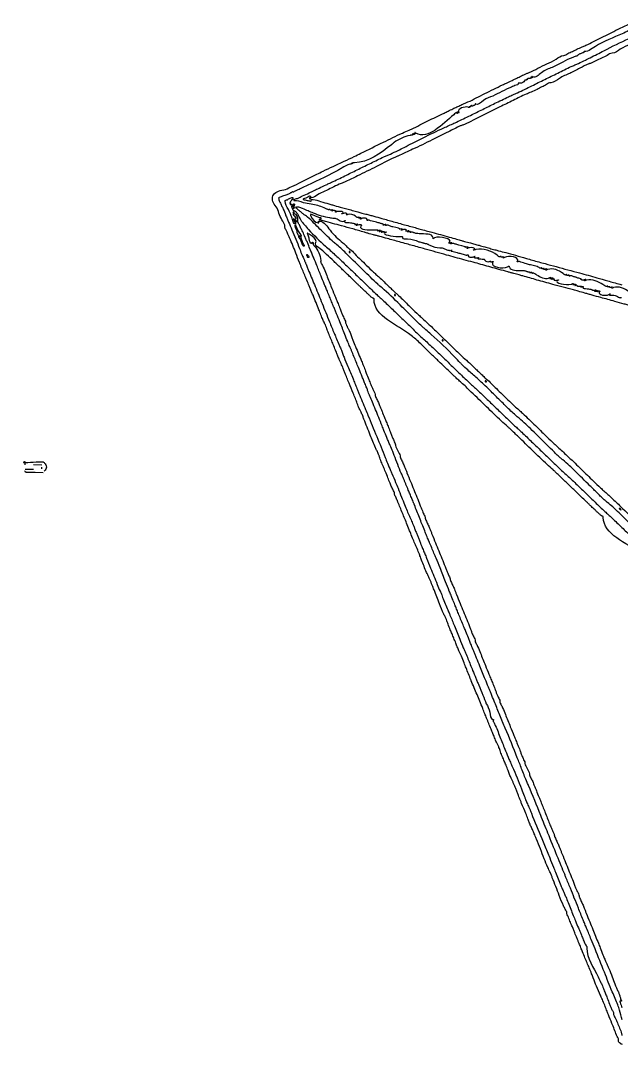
# Model space of a CAD drawing. Header units: metres. Extents: x -8 to 2256, y 259 to 2357.
# Drawn here: x -8 to 1051, y 261 to 2065 of the extents above; entities that cross this region are included whole.
import ezdxf

# ---------------------------------------------------------------- set-up
doc = ezdxf.new("R2010")
doc.units = ezdxf.units.M

msp = doc.modelspace()

# ---------------------------------------------------------------- linework, layer by layer
for p, q in [((475.5, 1735.9), (478.6, 1736)), ((0, 1282.1), (0, 1284.5)), ((29.5, 1281.5), (14.8, 1281.8)), ((0, 1273.9), (14.8, 1274.2)), ((31.8, 1267.9), (17.6, 1268.1)), ((29.5, 1274.5), (29.5, 1278))]:
    msp.add_line(p, q)
for points in [[(1016, 2034.5), (1045, 2049), (1065.4, 2058.8), (1078.4, 2064.5)], [(1090.5, 2059.6), (1089.3, 2059.4), (1069.5, 2049.9), (1046.5, 2038.5)], [(1046.5, 2038.5), (999.3, 2015.2), (988.4, 2010), (986.5, 2010)], [(984.9, 2019.5), (988, 2020.8), (1002, 2027.6), (1016, 2034.5)], [(996, 1999), (1020.1, 2011.2), (1064.7, 2032.9), (1073, 2036.5)], [(1066.2, 2022.6), (1049, 2014), (1034.8, 2007), (1034.6, 2007)], [(919.8, 1988.4), (935.9, 1996.4), (949.2, 2003), (949.4, 2003)], [(949.4, 2003), (949.6, 2003), (956.4, 2006.2), (964.5, 2010)], [(964.5, 2010), (972.6, 2013.9), (981.7, 2018.1), (984.9, 2019.5)], [(974.4, 2003.6), (973.7, 2002.8), (970.7, 2001.4), (967.9, 2000.5)], [(980.1, 2006.4), (977.8, 2005.6), (975.2, 2004.3), (974.4, 2003.6)], [(984.8, 2009), (984.6, 2008.4), (982.5, 2007.3), (980.1, 2006.4)], [(986.5, 2010), (985.8, 2010), (985, 2009.5), (984.8, 2009)], [(1034.6, 2007), (1034.4, 2007), (1026, 2003), (1015.9, 1998.1)], [(886, 1972), (888.5, 1973), (903.7, 1980.4), (919.8, 1988.4)], [(915.9, 1960.7), (938.8, 1971.9), (962.7, 1983.4), (969, 1986.2)], [(967.9, 2000.5), (965.1, 1999.5), (947.5, 1991.2), (928.8, 1981.9)], [(995, 1988.5), (993.6, 1988.1), (977.8, 1980.4), (959.8, 1971.4)], [(969, 1986.2), (975.3, 1989), (987.5, 1994.7), (996, 1999)], [(1015.9, 1998.1), (1005.8, 1993.3), (996.4, 1988.9), (995, 1988.5)], [(866.5, 1963), (874.8, 1966.9), (883.5, 1971), (886, 1972)], [(893.8, 1965.6), (893.1, 1966.1), (893, 1965.8), (893.5, 1965)], [(928.8, 1981.9), (910.2, 1972.6), (894.4, 1965.3), (893.8, 1965.6)], [(959.8, 1971.4), (941.7, 1962.4), (926.8, 1955), (926.5, 1955)], [(810.5, 1935.8), (825.9, 1943.5), (841.4, 1951.1), (845, 1952.8)], [(861.2, 1949), (857, 1947.2), (840.3, 1939.3), (824.2, 1931.4)], [(845, 1952.8), (848.6, 1954.4), (858.2, 1959), (866.5, 1963)], [(859.9, 1933.7), (867.8, 1937.2), (893, 1949.4), (915.9, 1960.7)], [(869, 1953.1), (869, 1952.6), (865.5, 1950.7), (861.2, 1949)], [(870.6, 1954), (869.7, 1954), (869, 1953.6), (869, 1953.1)], [(880.8, 1959.3), (880.3, 1958.1), (872.4, 1954), (870.6, 1954)], [(882.1, 1959.4), (881.6, 1959.8), (881, 1959.7), (880.8, 1959.3)], [(883, 1960), (883, 1959.4), (882.6, 1959.1), (882.1, 1959.4)], [(883.9, 1960.6), (883.4, 1960.9), (883, 1960.6), (883, 1960)], [(885.2, 1961.1), (885, 1960.5), (884.4, 1960.2), (883.9, 1960.6)], [(888, 1962.5), (886.7, 1962.4), (885.4, 1961.7), (885.2, 1961.1)], [(891.5, 1964), (892.1, 1963), (892, 1962.9), (888, 1962.5)], [(892.6, 1964.3), (891.6, 1964.7), (891.1, 1964.6), (891.5, 1964)], [(893.5, 1965), (894.1, 1964), (893.9, 1963.8), (892.6, 1964.3)], [(926.5, 1955), (926.2, 1955), (919.1, 1951.6), (910.7, 1947.4)], [(778, 1920), (780.5, 1921), (795.1, 1928.1), (810.5, 1935.8)], [(824.2, 1931.4), (808, 1923.5), (794.3, 1917.3), (793.7, 1917.7)], [(806.5, 1908), (828, 1918.6), (852, 1930.1), (859.9, 1933.7)], [(887.5, 1936.5), (883.1, 1934.7), (860.4, 1923.8), (837, 1912.2)], [(910.7, 1947.4), (902.4, 1943.2), (891.9, 1938.3), (887.5, 1936.5)], [(742, 1903.2), (745.6, 1904.9), (754.1, 1909), (761, 1912.2)], [(761, 1912.2), (767.9, 1915.5), (775.5, 1919), (778, 1920)], [(782.2, 1911.2), (781, 1911.7), (764, 1903.7), (764.5, 1902.9)], [(837, 1912.2), (789.6, 1888.8), (774.2, 1881.4), (769, 1879.5)], [(784, 1912.5), (783.5, 1912.8), (783, 1912.6), (783, 1912.1)], [(785, 1912.8), (785, 1912.3), (784.5, 1912.2), (784, 1912.5)], [(786.6, 1914.4), (785.7, 1914.1), (785, 1913.4), (785, 1912.8)], [(787.5, 1914), (787.8, 1914.6), (787.5, 1914.7), (786.6, 1914.4)], [(790.4, 1914.6), (788.4, 1913.7), (787.1, 1913.4), (787.5, 1914)], [(793.3, 1917.3), (793.6, 1916.8), (792.3, 1915.6), (790.4, 1914.6)], [(793.7, 1917.7), (793.2, 1918), (793, 1917.9), (793.3, 1917.3)], [(758.7, 1901.1), (755.5, 1898.5), (688.8, 1866), (687.8, 1866.6)], [(710, 1887.5), (724, 1894.5), (738.4, 1901.5), (742, 1903.2)], [(751.5, 1881.5), (760.3, 1885.5), (785, 1897.4), (806.5, 1908)], [(761.1, 1901.4), (760.5, 1901.8), (759.3, 1901.7), (758.7, 1901.1)], [(762.8, 1902.8), (761.2, 1903.2), (760.9, 1903), (761.5, 1902)], [(761.5, 1902), (762, 1901.1), (761.9, 1900.9), (761.1, 1901.4)], [(764.5, 1902.9), (764.8, 1902.5), (764, 1902.4), (762.8, 1902.8)], [(783, 1912.1), (783, 1911.5), (782.7, 1911.1), (782.2, 1911.2)], [(668, 1841), (697.1, 1855.7), (733.5, 1873.3), (751.5, 1881.5)], [(677, 1871.5), (681.1, 1873.3), (696, 1880.5), (710, 1887.5)], [(769, 1879.5), (767.1, 1878.8), (756.7, 1873.8), (746, 1868.5)], [(592, 1830.7), (631.5, 1850.2), (665, 1866.2), (677, 1871.5)], [(680.5, 1862.5), (678.5, 1862.2), (650.5, 1849.5), (648.5, 1848)], [(746, 1868.5), (717.4, 1854.2), (683.1, 1837.6), (670.5, 1831.9)], [(683.3, 1862.9), (682.9, 1862.8), (681.6, 1862.6), (680.5, 1862.5)], [(684.6, 1864.3), (683.6, 1864.7), (683.1, 1864.6), (683.5, 1864)], [(683.5, 1864), (683.8, 1863.4), (683.8, 1862.9), (683.3, 1862.9)], [(685.6, 1864.8), (686.1, 1864), (685.8, 1863.9), (684.6, 1864.3)], [(686.6, 1865.3), (685.5, 1865.8), (685.1, 1865.6), (685.6, 1864.8)], [(687.5, 1866), (688.1, 1865), (687.9, 1864.8), (686.6, 1865.3)], [(687.8, 1866.6), (687.1, 1867.1), (687, 1866.8), (687.5, 1866)], [(648.5, 1848), (645.6, 1845.7), (580.7, 1814), (579, 1814)], [(638, 1826.7), (643.8, 1829.2), (657.3, 1835.6), (668, 1841)], [(552.6, 1812), (562.5, 1816.5), (580.2, 1824.9), (592, 1830.7)], [(588, 1802.8), (609.7, 1813.4), (632.2, 1824.2), (638, 1826.7)], [(670.5, 1831.9), (656.8, 1825.7), (656.1, 1825.4), (619.5, 1807.3)], [(514.1, 1793.6), (525.4, 1799.2), (542.8, 1807.5), (552.6, 1812)], [(573.8, 1811.3), (572.6, 1811.2), (558.6, 1804.7), (553, 1801.5)], [(619.5, 1807.3), (585.7, 1790.6), (565.2, 1780.8), (556.9, 1777.4)], [(575, 1812.2), (575, 1811.7), (574.4, 1811.3), (573.8, 1811.3)], [(576, 1812.5), (575.5, 1812.8), (575, 1812.7), (575, 1812.2)], [(577, 1812.9), (577, 1812.4), (576.5, 1812.2), (576, 1812.5)], [(579, 1814), (577.9, 1814), (577, 1813.5), (577, 1812.9)], [(459, 1767), (470.3, 1772), (486.2, 1779.7), (514.1, 1793.6)], [(553, 1801.5), (548.9, 1799.3), (489.8, 1770.3), (480.5, 1766)], [(537, 1778), (543.3, 1780.9), (566.3, 1792.1), (588, 1802.8)], [(509.5, 1765), (518.3, 1769.3), (530.7, 1775.1), (537, 1778)], [(556.9, 1777.4), (553.8, 1776.1), (540.9, 1769.9), (528.2, 1763.6)], [(444.4, 1733.8), (436.2, 1753.3), (438, 1757.5), (459, 1767)], [(455.3, 1755.4), (449.5, 1753.4), (447, 1752), (447, 1750.9)], [(447, 1750.9), (447, 1750), (449.3, 1744.4), (452.1, 1738.5)], [(467.7, 1760.7), (465.4, 1759.3), (459.8, 1756.9), (455.3, 1755.4)], [(462.3, 1748.8), (467.3, 1751.7), (472, 1752.6), (472, 1750.6)], [(472, 1762.6), (472, 1762.9), (470.1, 1762), (467.7, 1760.7)], [(472, 1750.6), (472, 1749.7), (471.6, 1749), (471.1, 1749)], [(480.5, 1766), (475.8, 1763.9), (472, 1762.3), (472, 1762.6)], [(474, 1747.9), (474, 1748.4), (478.4, 1750.7), (483.8, 1753)], [(483.8, 1753), (489.1, 1755.4), (500.7, 1760.8), (509.5, 1765)], [(496.1, 1752.4), (492.7, 1750.9), (490.1, 1749.6), (490.3, 1749.4)], [(503.4, 1754), (502.6, 1754.8), (500.4, 1754.3), (496.1, 1752.4)], [(502.7, 1750.8), (502.4, 1750), (502.1, 1750.2), (502.1, 1751.2)], [(502.1, 1751.2), (502, 1752.2), (502.5, 1753), (503.2, 1753)], [(504.1, 1752), (503.6, 1752), (502.9, 1751.4), (502.7, 1750.8)], [(503.2, 1753), (504, 1753), (504.1, 1753.3), (503.4, 1754)], [(528.2, 1763.6), (515.4, 1757.2), (504.6, 1752), (504.1, 1752)], [(458, 1700.5), (458, 1701.2), (454.1, 1710.8), (444.4, 1733.8)], [(452.1, 1738.5), (454.9, 1732.5), (457.8, 1726), (458.5, 1724.1)], [(464.4, 1731.6), (458.2, 1746.2), (458.2, 1746.3), (462.3, 1748.8)], [(468.1, 1745.4), (466.9, 1743.5), (466.5, 1742.2), (467.2, 1742.6)], [(467.2, 1742.6), (467.9, 1743.1), (468.1, 1742.8), (467.7, 1741.8)], [(467.7, 1741.8), (467.4, 1740.8), (467.7, 1740.3), (468.8, 1740.4)], [(471.1, 1749), (470.6, 1749), (469.3, 1747.4), (468.1, 1745.4)], [(468.8, 1740.4), (469.7, 1740.4), (470.6, 1739.7), (470.8, 1738.6)], [(470.2, 1737.4), (469.7, 1737.7), (469.8, 1736.3), (470.5, 1734.3)], [(470.8, 1738.6), (471, 1737.6), (470.8, 1737), (470.2, 1737.4)], [(470.5, 1734.3), (471.2, 1732.2), (472.6, 1730.2), (473.6, 1729.7)], [(474, 1738.9), (472.6, 1736.3), (472.2, 1736.5), (472.8, 1739.5)], [(473.3, 1733.6), (471.9, 1733), (471.8, 1733.1), (472.7, 1734.1)], [(472.7, 1734.1), (473.4, 1734.8), (474.2, 1735.1), (474.5, 1734.8)], [(472.8, 1739.5), (473, 1740.9), (473.6, 1741.7), (474.1, 1741.4)], [(474.5, 1734.8), (474.8, 1734.5), (474.3, 1733.9), (473.3, 1733.6)], [(490.5, 1743.6), (474.1, 1746.9), (474, 1746.9), (474, 1747.9)], [(474.1, 1741.4), (474.6, 1741.1), (474.6, 1740), (474, 1738.9)], [(484, 1728.9), (482.1, 1730.6), (479.4, 1732.9), (478, 1734)], [(478.6, 1736), (481.9, 1736), (488.5, 1733.9), (498.7, 1729.6)], [(490.3, 1749.4), (490.5, 1749.2), (493.6, 1748.4), (497.3, 1747.6)], [(531.8, 1732.4), (527, 1734.7), (504.5, 1740.8), (490.5, 1743.6)], [(497.3, 1747.6), (503, 1746.5), (504, 1746.5), (504, 1747.6)], [(504, 1747.6), (504, 1748.4), (504.7, 1749), (505.6, 1749)], [(505.6, 1749), (507.7, 1749), (520.9, 1745.7), (535.5, 1741.5)], [(535.9, 1731.5), (535.4, 1731.2), (533.6, 1731.6), (531.8, 1732.4)], [(535.5, 1741.5), (542.1, 1739.6), (555.1, 1735.9), (564.5, 1733.4)], [(537.5, 1731), (537.2, 1731.6), (536.4, 1731.8), (535.9, 1731.5)], [(564.5, 1733.4), (573.9, 1730.8), (584.4, 1728), (588, 1727)], [(458.5, 1724.1), (459.2, 1722.1), (461.9, 1715.5), (464.5, 1709.5)], [(471.6, 1714.2), (470, 1718.2), (466.8, 1726.1), (464.4, 1731.6)], [(474.1, 1712.1), (476.4, 1705.5), (474.3, 1707.2), (471.6, 1714.2)], [(472.9, 1727), (472.4, 1727), (472.2, 1726.5), (472.5, 1726)], [(474, 1724), (472.5, 1724), (472.8, 1722.8), (474.9, 1719.6)], [(472.5, 1726), (472.8, 1725.5), (473.3, 1725), (473.6, 1725)], [(474, 1726), (474, 1726.5), (473.5, 1727), (472.9, 1727)], [(474.4, 1714.7), (473.3, 1715.1), (473.2, 1714.7), (474.1, 1712.1)], [(473.6, 1729.7), (476, 1728.6), (481.6, 1721.2), (484.6, 1715.3)], [(473.6, 1725), (473.8, 1725), (474, 1725.5), (474, 1726)], [(481, 1710.5), (481, 1712.6), (475, 1724), (474, 1724)], [(474.9, 1719.6), (477, 1716.5), (476.7, 1713.8), (474.4, 1714.7)], [(494, 1721), (490.4, 1723.7), (485.9, 1727.2), (484, 1728.9)], [(484.6, 1715.3), (485.9, 1712.8), (489.4, 1708), (492.3, 1704.7)], [(519.8, 1697.1), (509.2, 1707.6), (497.6, 1718.3), (494, 1721)], [(498.7, 1729.6), (507.8, 1725.7), (536.7, 1717.3), (544, 1716.4)], [(520, 1716.8), (515, 1718.7), (502.9, 1721.9), (503.2, 1721.2)], [(503.2, 1721.2), (503.7, 1720.1), (516.6, 1708), (517.3, 1708)], [(542, 1707.1), (523.4, 1712), (518.9, 1713.7), (521, 1715)], [(521, 1715), (522.1, 1715.7), (521.9, 1716.1), (520, 1716.8)], [(540.2, 1730.6), (539.1, 1730.2), (537.9, 1730.4), (537.5, 1731)], [(541.5, 1730), (542, 1730.9), (541.7, 1731), (540.2, 1730.6)], [(541.9, 1729.4), (541.1, 1728.9), (541, 1729.1), (541.5, 1730)], [(546.2, 1729.5), (544.4, 1729.8), (542.5, 1729.8), (541.9, 1729.4)], [(544, 1716.4), (546.5, 1716.1), (549.4, 1715.3), (550.5, 1714.6)], [(547.9, 1727.8), (548.9, 1728.6), (548.5, 1728.9), (546.2, 1729.5)], [(548.7, 1727.5), (547.1, 1727), (546.9, 1727.1), (547.9, 1727.8)], [(558.8, 1724.8), (560.6, 1726), (551.8, 1728.3), (548.7, 1727.5)], [(550.5, 1714.6), (553.3, 1712.8), (561.9, 1710.8), (563.2, 1711.6)], [(560, 1724.4), (558.2, 1724), (557.9, 1724.1), (558.8, 1724.8)], [(566.3, 1722.7), (567.2, 1724.1), (563.2, 1725.1), (560, 1724.4)], [(567.4, 1722.3), (566.3, 1721.9), (565.9, 1722), (566.3, 1722.7)], [(584.6, 1717.9), (582.5, 1719.6), (569.2, 1723), (567.4, 1722.3)], [(587.5, 1717.7), (586.6, 1717.3), (585.2, 1717.4), (584.6, 1717.9)], [(588.7, 1717.3), (589.1, 1718), (588.7, 1718.1), (587.5, 1717.7)], [(588, 1727), (591.6, 1726), (600.4, 1723.6), (607.5, 1721.7)], [(590.2, 1716.8), (588.8, 1716.4), (588.2, 1716.6), (588.7, 1717.3)], [(591.5, 1716), (592.1, 1717), (591.8, 1717.2), (590.2, 1716.8)], [(592.4, 1715.3), (591.1, 1714.8), (590.9, 1715), (591.5, 1716)], [(603, 1712.8), (603, 1714.1), (594.5, 1716.1), (592.4, 1715.3)], [(607.5, 1721.7), (614.6, 1719.8), (628.8, 1715.8), (639, 1713)], [(462.4, 1690.1), (460, 1695.4), (458, 1700.1), (458, 1700.5)], [(464.5, 1709.5), (470.3, 1695.7), (483.8, 1662.6), (485.6, 1658)], [(476.6, 1711.6), (476.1, 1713), (476.2, 1713.1), (477.5, 1712)], [(479.5, 1693.6), (477.5, 1697.9), (476.1, 1702.1), (476.2, 1702.9)], [(476.2, 1702.9), (476.5, 1704.5), (477.3, 1703.1), (481.6, 1693.2)], [(478.1, 1710), (477.6, 1710), (476.9, 1710.7), (476.6, 1711.6)], [(477.5, 1712), (479.2, 1710.6), (479.4, 1710), (478.1, 1710)], [(486.3, 1698.4), (483.4, 1704.4), (481, 1709.9), (481, 1710.5)], [(496.3, 1676.5), (493.8, 1682.5), (489.3, 1692.4), (486.3, 1698.4)], [(492.3, 1704.7), (499.7, 1696.3), (529.5, 1667.1), (546, 1652)], [(517.4, 1709.5), (517, 1710.3), (517.1, 1711), (517.5, 1711)], [(517.3, 1708), (517.7, 1708), (517.7, 1708.7), (517.4, 1709.5)], [(517.5, 1711), (519.4, 1711), (537.6, 1694.9), (560.2, 1673.1)], [(543.8, 1674.3), (541.3, 1676.4), (530.5, 1686.6), (519.8, 1697.1)], [(598, 1691.5), (577.4, 1697.4), (557.8, 1702.8), (542, 1707.1)], [(563.7, 1711.3), (563, 1710.2), (568.5, 1708.6), (577.3, 1707.5)], [(563.2, 1711.6), (563.8, 1712), (564, 1711.9), (563.7, 1711.3)], [(577.3, 1707.5), (580, 1707.1), (581.8, 1706.5), (581.4, 1705.9)], [(581.4, 1705.9), (581.1, 1705.3), (581.9, 1705.2), (583.7, 1705.5)], [(585, 1705), (583.8, 1704.1), (584, 1703.9), (586, 1704.4)], [(583.7, 1705.5), (585.9, 1706), (586.2, 1705.9), (585, 1705)], [(586, 1704.4), (588.9, 1705), (593.2, 1704.1), (592.5, 1703)], [(592.5, 1703), (591.9, 1702.1), (615.7, 1695.6), (619.3, 1695.8)], [(603.9, 1712.5), (603.4, 1712.1), (603, 1712.3), (603, 1712.8)], [(614.2, 1710.5), (609.1, 1711.9), (604.5, 1712.8), (603.9, 1712.5)], [(627.7, 1706.9), (625.4, 1707.5), (619.3, 1709.1), (614.2, 1710.5)], [(619.3, 1695.8), (620.9, 1695.9), (621.8, 1695.5), (621.5, 1694.9)], [(631.4, 1704.8), (631.7, 1705.4), (630.1, 1706.3), (627.7, 1706.9)], [(633.6, 1704.6), (632, 1704.2), (631.1, 1704.3), (631.4, 1704.8)], [(635.6, 1704.2), (636.1, 1705), (635.5, 1705.1), (633.6, 1704.6)], [(636.4, 1703.6), (635.4, 1703.2), (635.2, 1703.4), (635.6, 1704.2)], [(648.2, 1700.9), (642.5, 1702.7), (637.2, 1703.9), (636.4, 1703.6)], [(639, 1713), (649.2, 1710.1), (661.5, 1706.7), (666.5, 1705.3)], [(663, 1697.1), (659.3, 1697.4), (659.4, 1697.4), (648.2, 1700.9)], [(664.7, 1695.5), (663, 1695), (662.8, 1695.1), (664, 1695.9)], [(664, 1695.9), (665.2, 1696.8), (665, 1697), (663, 1697.1)], [(671.5, 1694), (672.2, 1695.1), (667.2, 1696.2), (664.7, 1695.5)], [(666.5, 1705.3), (671.5, 1704), (682.9, 1700.9), (692, 1698.3)], [(692, 1698.3), (701.1, 1695.8), (712.3, 1692.7), (717, 1691.5)], [(483.5, 1638.5), (477.3, 1654.7), (466.3, 1681.5), (462.4, 1690.1)], [(481.6, 1693.2), (485.5, 1684.1), (483.7, 1684.4), (479.5, 1693.6)], [(487.8, 1672.8), (484.6, 1679.9), (482.9, 1685), (483.8, 1685)], [(483.8, 1685), (484.6, 1685), (486.3, 1681.4), (488.1, 1676)], [(498.9, 1689), (497.2, 1689.9), (497.2, 1689.8), (498.2, 1686.8)], [(498.2, 1686.8), (500.4, 1679.8), (504.4, 1672), (505.7, 1672)], [(512.4, 1673.2), (512.8, 1675), (502.5, 1687.1), (498.9, 1689)], [(619.5, 1685.5), (614, 1687), (604.3, 1689.7), (598, 1691.5)], [(649, 1677.5), (638.3, 1680.4), (625, 1684.1), (619.5, 1685.5)], [(621.5, 1694.9), (621.1, 1694.3), (621.9, 1694.2), (623.7, 1694.5)], [(625, 1694), (623.8, 1693.1), (624.1, 1693), (626.3, 1693.5)], [(623.7, 1694.5), (625.9, 1695), (626.2, 1694.9), (625, 1694)], [(626.3, 1693.5), (628.4, 1693.9), (629, 1693.8), (628.4, 1692.9)], [(628.4, 1692.9), (627.9, 1692), (628.5, 1691.9), (630.4, 1692.4)], [(636.1, 1691.4), (634.3, 1690.6), (657.1, 1683.9), (661.8, 1683.9)], [(630.4, 1692.4), (632.3, 1692.9), (633, 1692.7), (632.5, 1692)], [(632.5, 1692), (632.1, 1691.3), (632.8, 1691.1), (634.7, 1691.5)], [(634.7, 1691.5), (636.2, 1691.8), (636.9, 1691.7), (636.1, 1691.4)], [(661.8, 1683.9), (663.5, 1683.8), (665, 1683.5), (665, 1683.1)], [(665, 1683.1), (665, 1682.4), (674.3, 1679.8), (693, 1675)], [(673.8, 1693.7), (672.3, 1693.5), (671.3, 1693.6), (671.5, 1694)], [(676.2, 1692.4), (674, 1692), (673.8, 1692.1), (675, 1693)], [(675, 1693), (676.2, 1693.9), (676, 1694.1), (673.8, 1693.7)], [(679, 1692.1), (679, 1692.6), (677.8, 1692.8), (676.2, 1692.4)], [(680.3, 1691.6), (679.6, 1691.3), (679, 1691.5), (679, 1692.1)], [(684.6, 1690.9), (683, 1691.6), (681.1, 1691.9), (680.3, 1691.6)], [(689.7, 1689.4), (688.5, 1689.6), (686.2, 1690.3), (684.6, 1690.9)], [(719, 1680.8), (719, 1681.6), (694.8, 1688.8), (689.7, 1689.4)], [(717, 1691.5), (747.7, 1683.1), (760.6, 1679.5), (769, 1677)], [(720, 1680.5), (719.5, 1680.2), (719, 1680.3), (719, 1680.8)], [(746.8, 1672.8), (748.3, 1673.8), (721.6, 1681.5), (720, 1680.5)], [(491.2, 1667), (490.8, 1667), (489.2, 1669.6), (487.8, 1672.8)], [(488.1, 1676), (488.8, 1674.1), (489.6, 1672), (490, 1671.5)], [(490, 1671.5), (491.2, 1669.7), (492, 1667), (491.2, 1667)], [(506, 1653), (503.2, 1659.9), (498.8, 1670.5), (496.3, 1676.5)], [(505.7, 1672), (506.5, 1672), (506.8, 1672.5), (506.4, 1673.2)], [(506.4, 1673.2), (506, 1673.9), (506.1, 1674), (506.8, 1673.6)], [(506.8, 1673.6), (507.5, 1673.2), (508, 1672.1), (508, 1671.1)], [(508, 1671.1), (508, 1670.2), (508.4, 1669), (508.9, 1668.5)], [(508.9, 1668.5), (510.2, 1667.1), (521, 1641.9), (521, 1640.3)], [(528.7, 1654.9), (519.9, 1662.4), (511.9, 1671.4), (512.4, 1673.2)], [(596.5, 1624), (567.8, 1652.3), (549.6, 1669.6), (543.8, 1674.3)], [(560.2, 1673.1), (566.1, 1667.3), (571.4, 1662.4), (571.9, 1662.1)], [(571.9, 1662.1), (572.4, 1661.8), (581.1, 1653.4), (591.2, 1643.5)], [(677.5, 1669.6), (672.5, 1671), (659.7, 1674.5), (649, 1677.5)], [(705, 1662), (694.8, 1664.9), (682.5, 1668.3), (677.5, 1669.6)], [(693, 1675), (695.5, 1674.4), (699.1, 1673.5), (701, 1672.9)], [(701, 1672.9), (702.9, 1672.4), (705.4, 1671.8), (706.5, 1671.6)], [(790, 1638.7), (773.3, 1643), (743, 1651.4), (705, 1662)], [(706.5, 1671.6), (707.6, 1671.5), (709.4, 1670.8), (710.5, 1670.3)], [(710.5, 1670.3), (713.3, 1668.8), (731, 1664), (733.8, 1664)], [(733.8, 1664), (735.1, 1664), (738.2, 1663), (740.8, 1661.9)], [(740.8, 1661.9), (743.4, 1660.7), (747.2, 1659.7), (749.3, 1659.6)], [(749, 1672.5), (746.8, 1672.1), (746, 1672.2), (746.8, 1672.8)], [(751, 1672), (752.2, 1672.9), (751.7, 1673), (749, 1672.5)], [(749.3, 1659.6), (751.4, 1659.6), (752.5, 1659.3), (751.8, 1659.1)], [(751.7, 1671.5), (749.9, 1671), (749.8, 1671.1), (751, 1672)], [(764.2, 1668.9), (758.2, 1670.8), (753, 1671.9), (751.7, 1671.5)], [(779, 1665.1), (775.3, 1665.4), (775.4, 1665.4), (764.2, 1668.9)], [(769, 1677), (774.2, 1675.5), (784.8, 1672.6), (792.5, 1670.5)], [(780.4, 1663.4), (778.9, 1662.9), (778.8, 1663), (780, 1663.9)], [(780, 1663.9), (781.2, 1664.8), (781.1, 1665), (779, 1665.1)], [(790.8, 1660.7), (792.4, 1661.9), (783.2, 1664.3), (780.4, 1663.4)], [(791.7, 1660.3), (790.3, 1660), (789.9, 1660.1), (790.8, 1660.7)], [(834.5, 1649), (832, 1651.1), (794.7, 1661), (791.7, 1660.3)], [(792.5, 1670.5), (800.2, 1668.5), (810.1, 1665.8), (814.5, 1664.5)], [(814.5, 1664.5), (818.9, 1663.2), (827.9, 1660.7), (834.5, 1659)], [(485.6, 1658), (486.3, 1656.1), (488.3, 1651.3), (490, 1647.5)], [(490, 1647.5), (491.7, 1643.7), (493.7, 1638.9), (494.4, 1637)], [(497.6, 1648.6), (496.7, 1650.9), (496.9, 1652.2), (497.9, 1651.6)], [(499, 1647), (498.6, 1647), (497.9, 1647.7), (497.6, 1648.6)], [(497.9, 1651.6), (499.1, 1650.8), (500, 1647), (499, 1647)], [(518, 1623.5), (514.3, 1632.8), (508.9, 1646.1), (506, 1653)], [(558, 1627.1), (544.5, 1640.1), (531.3, 1652.6), (528.7, 1654.9)], [(546, 1652), (553.4, 1645.2), (571.9, 1627.7), (587, 1613.1)], [(572, 1657.5), (571.5, 1657.8), (571, 1657.6), (571, 1657.1)], [(571, 1657.1), (571, 1656.5), (571.5, 1656), (572, 1656)], [(573, 1656.4), (573, 1656.7), (572.5, 1657.2), (572, 1657.5)], [(572, 1656), (572.5, 1656), (573, 1656.2), (573, 1656.4)], [(591.2, 1643.5), (601.3, 1633.6), (614.2, 1621.2), (619.9, 1616)], [(751.8, 1659.1), (751.1, 1658.9), (756.8, 1657), (764.3, 1654.9)], [(764.3, 1654.9), (771.9, 1652.8), (778.8, 1651.4), (779.6, 1651.7)], [(779.6, 1651.7), (780.4, 1652), (781, 1651.7), (781, 1651.1)], [(781, 1651.1), (781, 1649.7), (788.6, 1647.8), (791.3, 1648.5)], [(792.1, 1648.2), (791.1, 1647.4), (791.5, 1647.1), (793.8, 1646.5)], [(791.3, 1648.5), (792.9, 1649), (793.1, 1648.9), (792.1, 1648.2)], [(793.8, 1646.5), (795.6, 1646.2), (797.5, 1646.2), (798.1, 1646.6)], [(798.1, 1646.6), (798.9, 1647), (799, 1646.9), (798.6, 1646.2)], [(798.6, 1646.2), (798.2, 1645.5), (798.6, 1644.9), (799.7, 1644.9)], [(799.7, 1644.9), (807.4, 1644.3), (809.4, 1644), (809.9, 1643.2)], [(809.9, 1643.2), (810.8, 1641.8), (817.9, 1639.8), (819.6, 1640.4)], [(834.5, 1659), (847.4, 1655.6), (864.2, 1651), (883.5, 1645.4)], [(837.4, 1648.6), (836.5, 1648.2), (835.2, 1648.4), (834.5, 1649)], [(839, 1648.2), (839, 1648.8), (838.3, 1648.9), (837.4, 1648.6)], [(841, 1647.7), (839.9, 1647.4), (839, 1647.6), (839, 1648.2)], [(843, 1647.1), (843, 1647.7), (842.2, 1648), (841, 1647.7)], [(843.9, 1646.4), (843.4, 1646.1), (843, 1646.4), (843, 1647.1)], [(867.4, 1639.8), (868, 1640.8), (845.2, 1647.2), (843.9, 1646.4)], [(883.5, 1645.4), (894.1, 1642.4), (916.6, 1636.2), (936, 1630.9)], [(492.8, 1616), (489, 1625.1), (484.8, 1635.2), (483.5, 1638.5)], [(494.4, 1637), (495.2, 1635.1), (497.8, 1628.5), (500.3, 1622.5)], [(530, 1594), (527.2, 1600.9), (521.7, 1614.2), (518, 1623.5)], [(521, 1640.3), (521, 1639.5), (522.3, 1636.3), (524, 1633.1)], [(524, 1633.1), (525.6, 1629.9), (530.5, 1618.3), (534.9, 1607.4)], [(590, 1596.4), (585.9, 1600.3), (571.5, 1614.1), (558, 1627.1)], [(625.5, 1596.5), (621.6, 1599.8), (608.6, 1612.2), (596.5, 1624)], [(821, 1630), (807, 1634), (793, 1637.9), (790, 1638.7)], [(819.6, 1640.4), (820.5, 1640.7), (820.8, 1640.6), (820.5, 1639.9)], [(820.5, 1639.9), (820.1, 1639.3), (820.8, 1639.2), (822.6, 1639.6)], [(824.7, 1639.3), (824, 1638.2), (850.5, 1630.6), (852, 1631.5)], [(856, 1620.3), (850.8, 1621.7), (835, 1626.1), (821, 1630)], [(822.6, 1639.6), (824.2, 1640), (825.1, 1639.9), (824.7, 1639.3)], [(852, 1631.5), (852.4, 1631.8), (853, 1631.6), (853.2, 1631.2)], [(853.2, 1631.2), (853.6, 1630), (874.8, 1624), (878.3, 1624)], [(868.4, 1639.6), (867.6, 1639.3), (867.1, 1639.4), (867.4, 1639.8)], [(878.7, 1637.5), (873.9, 1639), (869.3, 1639.9), (868.4, 1639.6)], [(878.3, 1624), (879.7, 1624), (882.1, 1623.5), (883.7, 1622.8)], [(895.4, 1632.8), (891, 1633.9), (883.5, 1636), (878.7, 1637.5)], [(905.8, 1629.4), (904.5, 1630.2), (899.9, 1631.8), (895.4, 1632.8)], [(909.6, 1628.4), (908.8, 1628.1), (907.1, 1628.5), (905.8, 1629.4)], [(911, 1627.9), (911, 1628.4), (910.4, 1628.7), (909.6, 1628.4)], [(913, 1627.3), (911.9, 1627), (911, 1627.3), (911, 1627.9)], [(914.4, 1626.8), (914.8, 1627.4), (914.2, 1627.6), (913, 1627.3)], [(916.4, 1626.4), (914.6, 1625.9), (913.9, 1626.1), (914.4, 1626.8)], [(918.4, 1625.9), (919, 1626.8), (918.4, 1626.9), (916.4, 1626.4)], [(919.3, 1625.3), (918.2, 1624.9), (917.9, 1625), (918.4, 1625.9)], [(950.4, 1617.1), (948.3, 1618.8), (921.2, 1626), (919.3, 1625.3)], [(936, 1630.9), (977.4, 1619.8), (1007.7, 1611.4), (1027, 1605.9)], [(502, 1594), (500.8, 1597), (496.6, 1606.9), (492.8, 1616)], [(500.3, 1622.5), (511.3, 1595.9), (523.6, 1565.9), (536.5, 1534)], [(534.9, 1607.4), (539.2, 1596.4), (545.4, 1581.2), (548.5, 1573.5)], [(587, 1613.1), (602.2, 1598.5), (619.7, 1581.8), (626, 1576)], [(619.9, 1616), (625.7, 1610.8), (634.9, 1602.1), (640.4, 1596.8)], [(877, 1614.5), (870.7, 1616.3), (861.2, 1618.9), (856, 1620.3)], [(966.5, 1589.8), (929.9, 1599.7), (902.1, 1607.4), (877, 1614.5)], [(883.7, 1622.8), (885.2, 1622.2), (887.1, 1621.8), (887.8, 1621.9)], [(887.8, 1621.9), (888.4, 1622), (889, 1621.7), (889, 1621.1)], [(889, 1621.1), (889, 1620.6), (889.9, 1620.4), (891, 1620.7)], [(891, 1620.7), (892.1, 1621), (893, 1620.7), (893, 1620.1)], [(893, 1620.1), (893, 1619.6), (893.6, 1619.3), (894.4, 1619.6)], [(894.4, 1619.6), (895.2, 1619.9), (896.9, 1619.5), (898.2, 1618.7)], [(898.2, 1618.7), (901.6, 1616.5), (922.6, 1610.9), (924.6, 1611.7)], [(924.6, 1611.7), (925.8, 1612.1), (926.1, 1612), (925.6, 1611.1)], [(925.6, 1611.1), (925, 1610.2), (925.6, 1610.1), (927.7, 1610.5)], [(929, 1610), (927.8, 1609.1), (928, 1608.9), (930.2, 1609.3)], [(927.7, 1610.5), (929.9, 1611), (930.2, 1610.9), (929, 1610)], [(930.2, 1609.3), (931.7, 1609.5), (932.7, 1609.4), (932.5, 1609)], [(932.5, 1609), (932, 1608.2), (937.3, 1606.9), (939.2, 1607.4)], [(939.6, 1607.2), (938, 1606.4), (962.3, 1599.9), (964.3, 1600.6)], [(939.2, 1607.4), (939.9, 1607.5), (940.1, 1607.5), (939.6, 1607.2)], [(953.4, 1616.6), (952.5, 1616.2), (951.1, 1616.5), (950.4, 1617.1)], [(955, 1616.2), (955, 1616.8), (954.3, 1616.9), (953.4, 1616.6)], [(957, 1615.7), (955.9, 1615.4), (955, 1615.6), (955, 1616.2)], [(959, 1615.1), (959, 1615.7), (958.1, 1616), (957, 1615.7)], [(960.2, 1614.5), (959.6, 1614.3), (959, 1614.6), (959, 1615.1)], [(971, 1612.1), (965.8, 1613.7), (960.9, 1614.8), (960.2, 1614.5)], [(979.5, 1609), (980, 1609.1), (976.2, 1610.4), (971, 1612.1)], [(980.8, 1607.9), (979.5, 1608.5), (979, 1608.9), (979.5, 1609)], [(985.8, 1607.6), (984.4, 1607.3), (982.1, 1607.4), (980.8, 1607.9)], [(987.6, 1606.5), (985.9, 1606), (985.8, 1606.1), (987, 1607)], [(987, 1607), (988.2, 1607.9), (988, 1608), (985.8, 1607.6)], [(1021.8, 1597.3), (1018.3, 1599.6), (990, 1607.1), (987.6, 1606.5)], [(1027, 1605.9), (1037.2, 1603), (1048.4, 1599.9), (1052, 1598.9)], [(507.6, 1580.5), (505.7, 1584.9), (503.2, 1591), (502, 1594)], [(538.5, 1573.5), (536.7, 1577.9), (532.9, 1587.1), (530, 1594)], [(604.5, 1582.7), (600.6, 1586.3), (594.1, 1592.5), (590, 1596.4)], [(686, 1538.9), (664.8, 1559.8), (632.9, 1590.2), (625.5, 1596.5)], [(640.4, 1596.8), (646, 1591.5), (651.6, 1586.2), (653, 1585)], [(964.3, 1600.6), (965.4, 1601), (966, 1600.8), (965.7, 1600.3)], [(965.7, 1600.3), (965.3, 1599.7), (966.1, 1599.5), (967.7, 1599.8)], [(993, 1582.5), (986.7, 1584.3), (974.8, 1587.6), (966.5, 1589.8)], [(967.7, 1599.8), (969.7, 1600.2), (970.1, 1600), (969.5, 1599)], [(969.5, 1599), (968.9, 1598), (969.1, 1597.8), (970.3, 1598.3)], [(970.3, 1598.3), (971.2, 1598.6), (972, 1598.4), (972.3, 1597.7)], [(972.3, 1597.7), (972.5, 1597.1), (974.5, 1596.5), (976.8, 1596.5)], [(976.8, 1596.5), (979.3, 1596.5), (980.4, 1596.2), (979.7, 1595.7)], [(979.7, 1595.7), (979, 1595.2), (979.7, 1595.1), (981.3, 1595.5)], [(981.3, 1595.5), (982.9, 1595.8), (983.9, 1595.7), (983.6, 1595.2)], [(983.6, 1595.2), (983.2, 1594.5), (990.6, 1592), (995, 1591.5)], [(995, 1591.5), (995.8, 1591.4), (997.8, 1590.8), (999.4, 1590.1)], [(999.4, 1590.1), (1001, 1589.5), (1003.2, 1589.2), (1004.4, 1589.5)], [(1005, 1589.1), (1003.7, 1588.2), (1003.7, 1588), (1005.2, 1588)], [(1004.4, 1589.5), (1006.1, 1590), (1006.2, 1589.9), (1005, 1589.1)], [(1005.2, 1588), (1006.1, 1588), (1007.7, 1587.7), (1008.7, 1587.4)], [(1009, 1588), (1007.7, 1589), (1007.8, 1589.1), (1009.3, 1588.6)], [(1008.7, 1587.4), (1010.2, 1586.9), (1010.3, 1587), (1009, 1588)], [(1009.3, 1588.6), (1010.3, 1588.3), (1011.6, 1588), (1012.1, 1588)], [(1012.1, 1588), (1012.7, 1588), (1012.9, 1587.6), (1012.6, 1587.1)], [(1025.6, 1596.4), (1024.8, 1596.1), (1023.1, 1596.5), (1021.8, 1597.3)], [(1027, 1595.9), (1027, 1596.4), (1026.4, 1596.7), (1025.6, 1596.4)], [(1029, 1595.3), (1027.9, 1595), (1027, 1595.3), (1027, 1595.9)], [(1030.4, 1594.8), (1030.8, 1595.4), (1030.2, 1595.6), (1029, 1595.3)], [(1032.4, 1594.4), (1030.6, 1593.9), (1029.9, 1594.1), (1030.4, 1594.8)], [(1034.4, 1593.9), (1035, 1594.8), (1034.4, 1594.9), (1032.4, 1594.4)], [(1035.3, 1593.3), (1034.2, 1592.9), (1033.9, 1593), (1034.4, 1593.9)], [(1066.4, 1585.1), (1064.3, 1586.8), (1037.2, 1594), (1035.3, 1593.3)], [(521.5, 1545.9), (517.9, 1555.1), (512.9, 1567.6), (507.6, 1580.5)], [(546.5, 1554), (543.9, 1560.3), (540.3, 1569.1), (538.5, 1573.5)], [(548.5, 1573.5), (551.7, 1565.8), (555.3, 1556.7), (556.6, 1553.3)], [(613.2, 1575.4), (612.3, 1575.7), (608.4, 1579), (604.5, 1582.7)], [(615, 1574), (615, 1574.5), (614.2, 1575.1), (613.2, 1575.4)], [(688.5, 1503), (680.6, 1509.7), (615, 1573.1), (615, 1574)], [(626, 1576), (632.3, 1570.2), (649.6, 1553.8), (664.3, 1539.5)], [(652, 1581.5), (651.5, 1581.8), (651, 1581.6), (651, 1581.1)], [(651, 1581.1), (651, 1580.5), (651.5, 1580), (652, 1580)], [(653, 1580.4), (653, 1580.7), (652.5, 1581.2), (652, 1581.5)], [(652, 1580), (652.5, 1580), (653, 1580.2), (653, 1580.4)], [(653, 1585), (654.4, 1583.8), (662.9, 1575.6), (672, 1566.7)], [(1027, 1573.1), (1014.6, 1576.5), (999.3, 1580.7), (993, 1582.5)], [(1012.6, 1587.1), (1011.9, 1586), (1028.6, 1581.6), (1030.1, 1582.6)], [(1063, 1563.1), (1055.6, 1565.1), (1039.4, 1569.6), (1027, 1573.1)], [(1030.6, 1582.2), (1029.9, 1581), (1030.2, 1580.9), (1036, 1580.5)], [(1030.1, 1582.6), (1030.9, 1583), (1031, 1582.9), (1030.6, 1582.2)], [(1036, 1580.5), (1037.9, 1580.4), (1041.7, 1579.3), (1044.3, 1578.1)], [(1044.3, 1578.1), (1047.2, 1576.8), (1049.9, 1576.2), (1051.2, 1576.6)], [(559.2, 1522.5), (554.8, 1533.5), (549.1, 1547.7), (546.5, 1554)], [(556.6, 1553.3), (557.9, 1549.9), (560.3, 1544.1), (562, 1540.4)], [(672, 1566.7), (681.1, 1557.8), (693.4, 1546), (699.4, 1540.5)], [(527.8, 1531.4), (526.2, 1534.6), (523.3, 1541.2), (521.5, 1545.9)], [(536.5, 1534), (544.8, 1513.6), (547.8, 1506.4), (552.4, 1495.7)], [(562, 1540.4), (563.6, 1536.7), (565, 1533.2), (565, 1532.5)], [(664.3, 1539.5), (679.1, 1525.2), (697.7, 1507.5), (705.8, 1500.1)], [(706.5, 1519.6), (702.2, 1523.4), (692.9, 1532.1), (686, 1538.9)], [(699.4, 1540.5), (714.1, 1527), (729.4, 1512.5), (748, 1494.4)], [(531.8, 1522), (531.2, 1523.9), (529.4, 1528.2), (527.8, 1531.4)], [(539.5, 1502.5), (535.8, 1511.3), (532.4, 1520.1), (531.8, 1522)], [(570.5, 1494.5), (568.6, 1498.9), (563.6, 1511.5), (559.2, 1522.5)], [(565, 1532.5), (565, 1531.8), (566.8, 1527.4), (569, 1522.8)], [(569, 1522.8), (571.2, 1518.3), (574.1, 1511.6), (575.4, 1508)], [(767, 1461.6), (757.4, 1471.7), (715.8, 1511.6), (706.5, 1519.6)], [(548.6, 1480), (547.2, 1483.6), (543.1, 1493.7), (539.5, 1502.5)], [(575.4, 1508), (577.9, 1501.3), (582.4, 1490.1), (593, 1464.5)], [(706.5, 1486.1), (699.4, 1493.1), (691.2, 1500.7), (688.5, 1503)], [(705.8, 1500.1), (713.9, 1492.7), (732.6, 1474.9), (747.5, 1460.6)], [(736, 1501.5), (735.5, 1501.8), (735, 1501.6), (735, 1501.1)], [(735, 1501.1), (735, 1500.5), (735.5, 1500), (736, 1500)], [(737, 1500.4), (737, 1500.7), (736.5, 1501.2), (736, 1501.5)], [(736, 1500), (736.5, 1500), (737, 1500.2), (737, 1500.4)], [(554.9, 1465), (552.8, 1469.7), (549.9, 1476.4), (548.6, 1480)], [(552.4, 1495.7), (555, 1489.7), (558.2, 1482), (559.5, 1478.7)], [(575.5, 1482.5), (574.6, 1484.7), (572.3, 1490.1), (570.5, 1494.5)], [(584.5, 1460.5), (580.5, 1470.4), (576.4, 1480.3), (575.5, 1482.5)], [(755, 1439.4), (731.7, 1461.7), (718.3, 1474.6), (706.5, 1486.1)], [(748, 1494.4), (766.7, 1476.1), (769.3, 1473.7), (780.6, 1463.5)], [(563, 1445.5), (560.7, 1451.5), (557, 1460.3), (554.9, 1465)], [(559.5, 1478.7), (562.2, 1471.6), (569, 1455.2), (578, 1433.5)], [(593, 1464.5), (596.4, 1456.2), (600.2, 1446.8), (601.4, 1443.5)], [(788.5, 1441.6), (780.2, 1448.9), (770.6, 1457.9), (767, 1461.6)], [(780.6, 1463.5), (785.4, 1459.1), (794.5, 1450.6), (800.7, 1444.6)], [(571.1, 1425.5), (569, 1430.5), (565.4, 1439.5), (563, 1445.5)], [(597, 1430), (594.2, 1436.9), (588.6, 1450.6), (584.5, 1460.5)], [(601.4, 1443.5), (605.7, 1432.1), (609.3, 1423.5), (613.1, 1415)], [(747.5, 1460.6), (762.4, 1446.2), (780.1, 1429.3), (787, 1423)], [(800.7, 1444.6), (806.9, 1438.6), (812.4, 1433.4), (812.9, 1433)], [(585.5, 1390), (582.2, 1398.4), (578.3, 1408.1), (571.1, 1425.5)], [(578, 1433.5), (581.4, 1425.2), (585, 1416.5), (586, 1414)], [(603.7, 1413), (602.8, 1415.5), (599.8, 1423.1), (597, 1430)], [(768.5, 1427), (765.8, 1429.4), (759.7, 1434.9), (755, 1439.4)], [(786.5, 1410.1), (779.4, 1417.1), (771.2, 1424.7), (768.5, 1427)], [(831, 1401.4), (815.9, 1416.3), (796.7, 1434.4), (788.5, 1441.6)], [(812, 1429.5), (811.5, 1429.8), (811, 1429.6), (811, 1429.1)], [(811, 1429.1), (811, 1428.5), (811.5, 1428), (812, 1428)], [(813, 1428.4), (813, 1428.7), (812.5, 1429.2), (812, 1429.5)], [(812, 1428), (812.5, 1428), (813, 1428.2), (813, 1428.4)], [(812.9, 1433), (813.4, 1432.7), (821.5, 1425), (830.8, 1416)], [(586, 1414), (588.5, 1407.7), (600.1, 1379.3), (604.3, 1369)], [(607.6, 1403), (606.3, 1406), (604.5, 1410.5), (603.7, 1413)], [(613.1, 1415), (615.3, 1410.3), (617, 1405.7), (617, 1404.7)], [(850.5, 1349.1), (839.5, 1359), (813.3, 1384), (786.5, 1410.1)], [(787, 1423), (793.8, 1416.7), (812.5, 1398.9), (828.5, 1383.5)], [(830.8, 1416), (850.6, 1396.6), (862.4, 1385.4), (870.2, 1378.5)], [(591, 1377), (589.8, 1379.4), (587.3, 1385.3), (585.5, 1390)], [(629.2, 1350.5), (623.3, 1365.4), (612.1, 1392.4), (607.6, 1403)], [(617, 1404.7), (617, 1403.7), (618.4, 1400.2), (620.1, 1396.9)], [(620.1, 1396.9), (621.8, 1393.5), (624.9, 1386.4), (627, 1381.1)], [(867.5, 1366.5), (862.5, 1370.8), (846.1, 1386.5), (831, 1401.4)], [(597.2, 1362.5), (595.1, 1368), (592.3, 1374.5), (591, 1377)], [(627, 1381.1), (629.1, 1375.8), (633.4, 1365.2), (636.5, 1357.5)], [(828.5, 1383.5), (844.5, 1368.1), (862.7, 1350.8), (869, 1345)], [(870.2, 1378.5), (876.7, 1372.7), (887.8, 1362.1), (911, 1339.6)], [(620.4, 1306.2), (617.5, 1312), (608.4, 1334.1), (597.2, 1362.5)], [(604.3, 1369), (611.8, 1350.9), (627.5, 1312.7), (634.6, 1295)], [(636.5, 1357.5), (639.7, 1349.8), (643.3, 1340.7), (644.6, 1337.3)], [(917, 1319.6), (890.5, 1345.7), (879.7, 1355.9), (867.5, 1366.5)], [(640.5, 1323), (637.5, 1329.9), (632.5, 1342.2), (629.2, 1350.5)], [(644.6, 1337.3), (645.9, 1333.9), (648.3, 1328.1), (650, 1324.4)], [(869.5, 1331.1), (862.9, 1337.5), (854.4, 1345.6), (850.5, 1349.1)], [(869, 1345), (875.3, 1339.2), (892.8, 1322.5), (908, 1307.9)], [(911, 1339.6), (920.1, 1330.7), (932.7, 1318.8), (939, 1313)], [(650.4, 1298.5), (647.9, 1305.1), (643.4, 1316.1), (640.5, 1323)], [(650, 1324.4), (651.6, 1320.7), (653, 1317.2), (653, 1316.5)], [(930.5, 1273), (920.2, 1282.4), (894.3, 1307.1), (869.5, 1331.1)], [(947.5, 1290.5), (943.1, 1294.3), (929.4, 1307.4), (917, 1319.6)], [(623.8, 1298), (623.2, 1299.9), (621.7, 1303.6), (620.4, 1306.2)], [(653, 1316.5), (653, 1315.8), (654.8, 1311.4), (657, 1306.7)], [(657, 1306.7), (659.2, 1302), (661, 1297.5), (661, 1296.6)], [(908, 1307.9), (923.1, 1293.3), (941.8, 1275.5), (949.5, 1268.5)], [(939, 1313), (954.8, 1298.4), (969.4, 1284.6), (991, 1263.5)], [(0, 1284.5), (0, 1287.4), (-1, 1287.2), (19.5, 1287)], [(19.5, 1287), (31.3, 1286.9), (32.7, 1286.7), (34.2, 1284.9)], [(34.2, 1284.9), (36.8, 1281.8), (36.6, 1274), (33.9, 1270.6)], [(631.5, 1278.5), (627.8, 1287.3), (624.4, 1296.1), (623.8, 1298)], [(634.6, 1295), (638.7, 1284.8), (644, 1272), (646.4, 1266.5)], [(664.6, 1263.5), (662.9, 1267.2), (656.8, 1282.3), (650.4, 1298.5)], [(661, 1296.6), (661, 1295.7), (662.4, 1292.2), (664.1, 1288.9)], [(664.1, 1288.9), (665.8, 1285.5), (668.9, 1278.4), (671, 1273.1)], [(995.5, 1245), (968.8, 1271.2), (959.3, 1280.3), (947.5, 1290.5)], [(1.8, 1268.8), (0.7, 1269), (0, 1270.1), (0, 1271.5)], [(17.6, 1268.1), (9.9, 1268.3), (2.7, 1268.6), (1.8, 1268.8)], [(641.4, 1254), (639.6, 1258.7), (635.1, 1269.7), (631.5, 1278.5)], [(646.4, 1266.5), (653.1, 1250.9), (657.3, 1240.7), (663.5, 1225)], [(669.4, 1252), (667.5, 1256.7), (665.3, 1261.8), (664.6, 1263.5)], [(671, 1273.1), (673.1, 1267.8), (679.4, 1252.2), (685, 1238.5)], [(962, 1243), (948.5, 1256), (934.4, 1269.5), (930.5, 1273)], [(949.5, 1268.5), (957.2, 1261.5), (975.4, 1244.2), (990, 1230.1)], [(991, 1263.5), (1001.2, 1253.6), (1014.2, 1241.2), (1019.9, 1236)], [(647.9, 1239.2), (646.2, 1242.6), (643.3, 1249.3), (641.4, 1254)], [(678.5, 1230), (675.4, 1237.4), (671.3, 1247.3), (669.4, 1252)], [(1026.5, 1215.5), (1022.6, 1218.7), (1008.7, 1232), (995.5, 1245)], [(651, 1231.9), (651, 1232.6), (649.6, 1235.8), (647.9, 1239.2)], [(656.1, 1218.7), (653.3, 1225.3), (651, 1231.3), (651, 1231.9)], [(685.5, 1213), (684.7, 1214.9), (681.6, 1222.6), (678.5, 1230)], [(685, 1238.5), (690.6, 1224.8), (696, 1211.2), (697, 1208.5)], [(994, 1212.4), (989.9, 1216.3), (975.5, 1230.1), (962, 1243)], [(990, 1230.1), (1004.6, 1215.9), (1021.7, 1199.7), (1028, 1194)], [(1019.9, 1236), (1033.8, 1223.4), (1049.5, 1208.5), (1078.5, 1180.4)], [(677, 1167.5), (672.4, 1179.1), (664.1, 1199.3), (656.1, 1218.7)], [(663.5, 1225), (668.8, 1211.7), (673.3, 1200.8), (681.3, 1182.5)], [(695, 1189), (690.5, 1200.3), (686.2, 1211.1), (685.5, 1213)], [(1008.5, 1198.7), (1004.6, 1202.3), (998.1, 1208.5), (994, 1212.4)], [(1075, 1169.5), (1046.9, 1197.2), (1035.8, 1207.6), (1026.5, 1215.5)], [(697, 1208.5), (698, 1205.8), (700.2, 1200.5), (701.9, 1196.8)], [(701.9, 1196.8), (703.6, 1193.1), (705, 1189.3), (705, 1188.5)], [(1017.2, 1191.4), (1016.3, 1191.7), (1012.4, 1195), (1008.5, 1198.7)], [(1019, 1190), (1019, 1190.5), (1018.2, 1191.1), (1017.2, 1191.4)], [(1028, 1194), (1034.3, 1188.2), (1052, 1171.3), (1067.3, 1156.5)], [(1047.7, 1205), (1047, 1205), (1047.1, 1204.6), (1048, 1204)], [(1049.5, 1204), (1049.2, 1204.5), (1048.3, 1205), (1047.7, 1205)], [(1048, 1204), (1049.9, 1202.8), (1050.3, 1202.8), (1049.5, 1204)], [(681.3, 1182.5), (682.9, 1178.7), (685.1, 1173.5), (686.1, 1171)], [(706, 1161.5), (704.5, 1165.3), (699.5, 1177.7), (695, 1189)], [(705, 1188.5), (705, 1187.6), (706.4, 1184.2), (708.1, 1180.9)], [(708.1, 1180.9), (709.8, 1177.5), (712.9, 1170.4), (715, 1165.1)], [(1092.5, 1119), (1084.6, 1125.7), (1019, 1189.1), (1019, 1190)], [(687, 1143.5), (683, 1152.8), (678.5, 1163.7), (677, 1167.5)], [(686.1, 1171), (687, 1168.5), (689.7, 1161.8), (692, 1156)], [(692, 1156), (694.3, 1150.2), (696.8, 1143.9), (697.5, 1142)], [(720.7, 1126), (712.5, 1145.7), (709.5, 1152.8), (706, 1161.5)], [(715, 1165.1), (717.1, 1159.8), (723.4, 1144.2), (729, 1130.5)], [(696, 1121.5), (695, 1124.2), (690.9, 1134.2), (687, 1143.5)], [(697.5, 1142), (698.3, 1140.1), (701.4, 1132.4), (704.5, 1125)], [(711.5, 1084), (707.7, 1092.4), (698.8, 1113.9), (696, 1121.5)], [(704.5, 1125), (707.6, 1117.6), (714.8, 1099.8), (720.6, 1085.5)], [(736.3, 1088), (731.3, 1100.4), (724.3, 1117.5), (720.7, 1126)], [(729, 1130.5), (734.6, 1116.8), (740.2, 1102.8), (741.5, 1099.5)], [(720.8, 1061.5), (717.6, 1069.8), (713.4, 1079.9), (711.5, 1084)], [(720.6, 1085.5), (726.4, 1071.3), (731.5, 1059.1), (731.9, 1058.5)], [(750.7, 1052), (747.7, 1059.4), (741.2, 1075.6), (736.3, 1088)], [(741.5, 1099.5), (742.8, 1096.2), (745, 1090.9), (746.4, 1087.7)], [(746.4, 1087.7), (747.8, 1084.5), (749, 1081.3), (749, 1080.4)], [(749, 1080.4), (749, 1079.6), (750.4, 1076.2), (752.1, 1072.8)], [(752.1, 1072.8), (753.8, 1069.5), (756.7, 1062.8), (758.5, 1058.1)], [(739.7, 1015.6), (737.9, 1019), (730.5, 1037.1), (720.8, 1061.5)], [(731.9, 1058.5), (732.4, 1058), (733.4, 1055.5), (734.3, 1053)], [(734.3, 1053), (735.9, 1048.3), (744.9, 1026.3), (747.9, 1019.5)], [(759, 1031.5), (757.5, 1035.3), (753.7, 1044.6), (750.7, 1052)], [(758.5, 1058.1), (760.4, 1053.4), (766.7, 1037.8), (772.5, 1023.5)], [(774, 995), (765.6, 1015.3), (762, 1024.1), (759, 1031.5)], [(744.1, 1005), (742.6, 1009.1), (740.6, 1013.9), (739.7, 1015.6)], [(747.9, 1019.5), (748.9, 1017.3), (752.8, 1007.8), (756.6, 998.5)], [(772.5, 1023.5), (778.4, 1009.2), (784, 995.2), (785, 992.5)], [(752.5, 984), (749.4, 991.4), (745.6, 1000.9), (744.1, 1005)], [(756.6, 998.5), (766, 974.8), (772.4, 959.4), (775, 953.5)], [(784, 970.5), (781.3, 977.1), (776.8, 988.1), (774, 995)], [(785, 992.5), (786, 989.8), (788.2, 984.4), (789.9, 980.7)], [(760.5, 964.3), (759.2, 967.7), (755.6, 976.6), (752.5, 984)], [(789.9, 980.7), (791.6, 976.9), (793, 973.2), (793, 972.4)], [(766.8, 949.3), (764.6, 954.2), (761.8, 961), (760.5, 964.3)], [(793.3, 947.5), (790.8, 953.5), (786.6, 963.9), (784, 970.5)], [(793, 972.4), (793, 971.6), (794.3, 968.3), (796, 965.1)], [(796, 965.1), (797.6, 961.9), (802.5, 950.3), (806.9, 939.4)], [(777.3, 924), (773.7, 933.1), (769, 944.5), (766.8, 949.3)], [(775, 953.5), (776.2, 950.8), (780.6, 940.2), (784.7, 930)], [(806.3, 915.5), (801.6, 927), (795.8, 941.5), (793.3, 947.5)], [(806.9, 939.4), (811.2, 928.4), (817.6, 912.8), (821, 904.5)], [(796.6, 877), (786.3, 901.5), (785.7, 903), (777.3, 924)], [(784.7, 930), (788.8, 919.8), (794.4, 906.3), (797, 900)], [(819, 884.5), (816.7, 890), (811, 904), (806.3, 915.5)], [(821, 904.5), (824.4, 896.2), (828, 887.2), (829, 884.5)], [(797, 900), (799.6, 893.7), (806.7, 876.1), (812.9, 861)], [(831.2, 854.5), (826.8, 865.5), (821.3, 879), (819, 884.5)], [(829, 884.5), (830, 881.8), (832.2, 876.4), (833.9, 872.7)], [(808.5, 848), (806.7, 852.7), (801.3, 865.7), (796.6, 877)], [(833.9, 872.7), (835.6, 868.9), (837, 865.2), (837, 864.4)], [(815.3, 831), (813.4, 835.7), (810.3, 843.3), (808.5, 848)], [(812.9, 861), (819, 845.9), (824.5, 833.3), (825, 833.2)], [(841.5, 829), (840.2, 832), (835.6, 843.5), (831.2, 854.5)], [(837, 864.4), (837, 863.6), (838.3, 860.3), (840, 857.1)], [(840, 857.1), (841.6, 853.9), (846.5, 842.3), (850.9, 831.4)], [(824.4, 808.7), (821.3, 816.3), (817.2, 826.3), (815.3, 831)], [(825.4, 831.9), (825.1, 831.3), (825.9, 828.6), (827.3, 825.7)], [(825, 833.2), (825.6, 833), (825.7, 832.4), (825.4, 831.9)], [(850.9, 831.4), (855.2, 820.4), (861.6, 804.8), (865, 796.5)], [(827.3, 825.7), (828.7, 822.8), (833.5, 811.3), (838, 800)], [(875.2, 746.5), (867.5, 765.8), (846.4, 817.8), (841.5, 829)], [(832.1, 790.9), (830.9, 793.1), (827.5, 801.1), (824.4, 808.7)], [(838, 800), (846.7, 778.2), (852.8, 763.4), (856.2, 756)], [(865, 796.5), (868.4, 788.2), (872, 779.2), (873, 776.5)], [(836.5, 780.2), (835.2, 783.9), (833.2, 788.7), (832.1, 790.9)], [(844.5, 760), (841.3, 767.4), (837.7, 776.5), (836.5, 780.2)], [(873, 776.5), (874, 773.8), (876.2, 768.3), (877.9, 764.3)], [(852.6, 740), (851.2, 743.6), (847.6, 752.6), (844.5, 760)], [(877.9, 764.3), (879.6, 760.3), (881, 756.7), (881, 756.2)], [(858.9, 725), (856.8, 729.7), (853.9, 736.4), (852.6, 740)], [(856.2, 756), (858.7, 750.5), (874.9, 710.8), (879.6, 698.6)], [(884.1, 724), (883.5, 725.4), (879.5, 735.5), (875.2, 746.5)], [(881, 756.2), (881, 755.6), (882.8, 751.4), (885, 746.7)], [(885, 746.7), (887.2, 742.1), (889, 737.5), (889, 736.6)], [(867, 705.5), (864.7, 711.6), (861, 720.3), (858.9, 725)], [(921.5, 633), (908.8, 664.3), (887.2, 717), (884.1, 724)], [(889, 736.6), (889, 735.7), (890.4, 732.2), (892.1, 728.9)], [(892.1, 728.9), (893.8, 725.5), (896.9, 718.4), (899, 713.1)], [(875.1, 685.5), (873, 690.4), (869.4, 699.4), (867, 705.5)], [(899, 713.1), (901.1, 707.8), (905.6, 696.8), (909, 688.5)], [(888.6, 652.3), (886.3, 658.4), (882.5, 667.7), (875.1, 685.5)], [(879.6, 698.6), (881.5, 693.8), (884.5, 686.6), (886.3, 682.6)], [(909, 688.5), (912.4, 680.2), (916.2, 670.8), (917.4, 667.5)], [(886.3, 682.6), (888.1, 678.7), (890.1, 674.2), (890.7, 672.5)], [(890.7, 672.5), (892.3, 668.1), (910.5, 623.5), (920, 600.5)], [(917.4, 667.5), (921.3, 657.3), (925.1, 647.8), (928.6, 640)], [(894.1, 639.3), (892.3, 643.1), (889.9, 648.9), (888.6, 652.3)], [(901.2, 622.5), (899, 628), (895.8, 635.6), (894.1, 639.3)], [(951, 560.5), (944.8, 575.4), (937.4, 593.5), (921.5, 633)], [(928.6, 640), (930.4, 635.9), (932.2, 631.2), (932.6, 629.5)], [(923.3, 568.5), (921.2, 572.6), (914.9, 588), (901.2, 622.5)], [(932.6, 629.5), (933, 627.8), (934.6, 623.9), (936.2, 620.6)], [(936.2, 620.6), (937.8, 617.4), (940.9, 610.4), (943, 605.1)], [(920, 600.5), (924.6, 589.5), (931.2, 573.3), (934.7, 564.5)], [(943, 605.1), (945.1, 599.8), (951.2, 584.7), (956.5, 571.5)], [(929.2, 554.5), (927.1, 560), (924.4, 566.3), (923.3, 568.5)], [(934.7, 564.5), (944.3, 540.9), (947.5, 533.1), (950, 527.5)], [(968, 518.5), (961, 536.1), (953.3, 555), (951, 560.5)], [(956.5, 571.5), (961.9, 558.3), (967.3, 544.8), (968.5, 541.5)], [(952, 498.9), (949, 505), (941.5, 523.2), (929.2, 554.5)], [(968.5, 541.5), (969.7, 538.2), (971.8, 533.2), (973.2, 530.5)], [(950, 527.5), (952.8, 521.3), (957.1, 510.6), (966.2, 488)], [(973.2, 530.5), (974.6, 527.8), (976.1, 523.9), (976.5, 522)], [(986.6, 473), (983.4, 480.4), (975.1, 500.9), (968, 518.5)], [(976.5, 522), (976.9, 520.1), (978.6, 515.9), (980.2, 512.6)], [(980.2, 512.6), (981.8, 509.4), (984.9, 502.4), (986.9, 497.1)], [(955, 491.9), (955, 492.5), (953.7, 495.7), (952, 498.9)], [(958.4, 482.6), (956.5, 487.1), (955, 491.2), (955, 491.9)], [(966.2, 488), (970, 478.4), (975.1, 466), (977.5, 460.5)], [(986.9, 497.1), (989, 491.8), (995.1, 476.7), (1000.5, 463.5)], [(966.3, 463.5), (963.9, 469.6), (960.3, 478.1), (958.4, 482.6)], [(1004.5, 429), (997.7, 445.8), (989.7, 465.6), (986.6, 473)], [(974.5, 443.5), (972.5, 448.4), (968.8, 457.4), (966.3, 463.5)], [(977.5, 460.5), (979.9, 455), (983, 447.3), (984.6, 443.5)], [(1000.5, 463.5), (1010.4, 439.2), (1013.6, 431.2), (1018.5, 418.5)], [(981, 427.5), (979.5, 431.3), (976.6, 438.6), (974.5, 443.5)], [(984.6, 443.5), (986.1, 439.7), (988, 435.8), (988.7, 434.9)], [(988.7, 434.9), (989.4, 434.1), (990, 433), (990, 432.5)], [(990.5, 404.5), (986.8, 413.3), (982.5, 423.7), (981, 427.5)], [(990, 432.5), (990, 430.6), (1010.1, 379.8), (1014.9, 369.6)], [(1040, 341.5), (1034.9, 353.6), (1021, 388), (1004.5, 429)], [(1018.5, 418.5), (1020, 414.7), (1023, 407.7), (1025.1, 403)], [(1000, 381.5), (998.5, 385.3), (994.2, 395.7), (990.5, 404.5)], [(1025.1, 403), (1028.8, 394.8), (1034.9, 379.8), (1039.6, 367.5)], [(1015.5, 344), (1012.2, 351.3), (1005.6, 367.2), (1000, 381.5)], [(1014.9, 369.6), (1016.5, 366.3), (1020.1, 357.4), (1023, 350)], [(1039.6, 367.5), (1040.8, 364.2), (1043, 359), (1044.3, 355.9)], [(1024.8, 321.5), (1021.6, 329.8), (1017.4, 339.9), (1015.5, 344)], [(1023, 350), (1025.9, 342.6), (1030.2, 331.9), (1032.6, 326.3)], [(1044.3, 355.9), (1045.7, 352.9), (1047.5, 348.1), (1048.3, 345.4)], [(1048.3, 345.4), (1049.1, 342.7), (1050.1, 339.7), (1050.5, 338.8)], [(1032.6, 326.3), (1035, 320.7), (1037, 315.9), (1037, 315.6)], [(1052.1, 304.2), (1047.6, 321.3), (1044.6, 330.5), (1040, 341.5)], [(1049.7, 337), (1048.1, 337), (1048.5, 335), (1051.7, 326)], [(1050.5, 338.8), (1051, 337.5), (1050.7, 337), (1049.7, 337)], [(1038.4, 287.6), (1034.2, 298), (1028.1, 313.2), (1024.8, 321.5)], [(1037, 315.6), (1037, 315.3), (1040.1, 307.7), (1043.9, 298.8)], [(1043.9, 298.8), (1047.7, 289.8), (1051.3, 279.8), (1052, 276.5)], [(1046, 267.6), (1046, 268.2), (1042.6, 277.3), (1038.4, 287.6)], [(1053, 260.7), (1050.8, 261.5), (1046, 266.2), (1046, 267.6)]]:
    msp.add_spline(points, degree=3)

doc.saveas('drawing.dxf')
